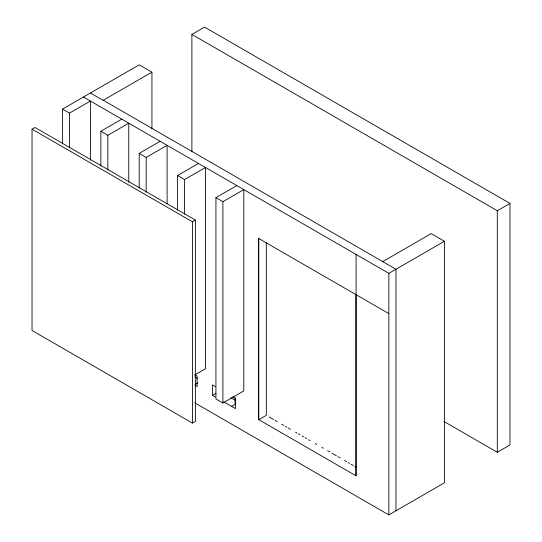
<?xml version="1.0" encoding="UTF-8"?>
<svg xmlns="http://www.w3.org/2000/svg" width="542" height="542" viewBox="0 0 542 542"><rect width="100%" height="100%" fill="white"/><g stroke="black" fill="none" stroke-linecap="round" stroke-linejoin="round"><path stroke-width="0.81" d="M62.52 143.779L62.52 109.105L139.226 64.816L151.936 72.154L151.936 128.739M191.888 151.801L191.888 34.41L204.551 27.1L509.968 203.426L509.968 444.968L497.299 452.279L443.837 421.412M32.032 129.192L35.006 127.485L195.377 220.072L195.377 421.364L192.41 423.078L32.032 330.485L32.032 129.192L192.41 221.786L195.377 220.072M62.52 109.105L69.491 113.129L90.412 101.049L90.412 160.256M151.936 72.154L103.122 100.338L90.412 93M100.873 165.92L100.873 131.245L121.787 119.165M100.873 131.245L107.844 135.27L128.766 123.19L128.766 182.397M139.219 188.06L139.219 153.386L160.141 141.306M139.219 153.386L146.198 157.41L167.112 145.331L167.112 203.69M177.573 210.201L177.573 175.527L198.494 163.447M177.573 175.527L184.544 179.551L205.465 167.478L205.465 368.763L194.646 375.01M215.926 197.667L222.898 201.692L243.812 189.619L243.812 390.904L222.898 402.984L215.926 398.959L215.926 197.667L236.84 185.594M382.72 261.596L431.181 233.616L444.433 241.265L444.433 482.8L388.851 514.9L194.761 402.848M195.005 384.468L197.796 382.855M83.441 97.025L388.851 273.351L444.433 241.265M191.888 34.41L497.299 210.736L509.968 203.426M215.228 386.48L212.437 384.867L212.437 395.335L215.926 393.323M231.576 406.385L235.059 404.373L235.059 397.93M103.265 100.25L395.972 269.245L395.972 510.788M388.851 313.608L258.459 238.331L258.459 419.488L356.08 475.849L356.08 254.428M269.238 417.015L273.622 419.542M275.085 420.389L277.274 421.656M281.657 424.183L283.852 425.45M285.316 426.297L286.772 427.137M288.236 427.984L290.431 429.25M295.539 432.198L297.002 433.044M298.466 433.885L299.929 434.731M302.118 435.998L303.581 436.838M305.038 437.685L306.501 438.525M308.696 439.792L310.153 440.639M315.268 443.593L316.731 444.433M321.846 447.387L323.31 448.227M327.693 450.761L329.882 452.028M332.077 453.295L336.46 455.822M337.923 456.669L340.112 457.936M344.495 460.463L346.69 461.73M348.147 462.57L349.61 463.417M351.074 464.264L353.262 465.524M354.725 466.371L356.189 467.211M195.005 374.807L197.098 376.012L197.098 386.48L195.005 385.274M232.864 396.663L235.445 398.153L235.445 408.621L223.758 401.873M194.856 376.968L197.776 378.648M230.872 397.76L235.851 400.633M212.437 395.335L215.228 396.947M497.299 210.736L497.299 452.279M388.851 273.351L388.851 514.9M355.958 294.618L355.958 475.781M266.318 242.633L266.318 415.328L258.785 419.677L258.785 238.514M222.898 201.692L222.898 402.984M192.41 221.786L192.41 423.078M184.544 179.551L184.544 214.225M146.198 157.41L146.198 192.085M107.844 135.27L107.844 169.944M69.491 113.129L69.491 147.803"/></g></svg>
